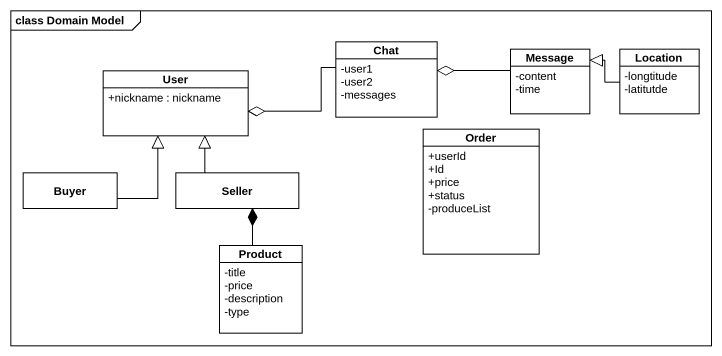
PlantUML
@startuml
mainframe class Domain Model
hide circle
hide empty members
skinparam classAttributeIconSize 0
class Chat {
  -user1
  -user2
  -messages
}
class Message {
  -content
  -time
}
class Location {
  -longtitude
  -latitutde
}
class User {
  +nickname : nickname
}
class Order {
  +userId
  +Id
  +price
  +status
  -produceList
}
class Buyer
class Seller
class Product {
  -title
  -price
  -description
  -type
}
Chat o-right- Message
Location -left-|> Message
User o-right- Chat
Buyer -up-|> User
Seller -up-|> User
Seller *-- Product
@enduml
